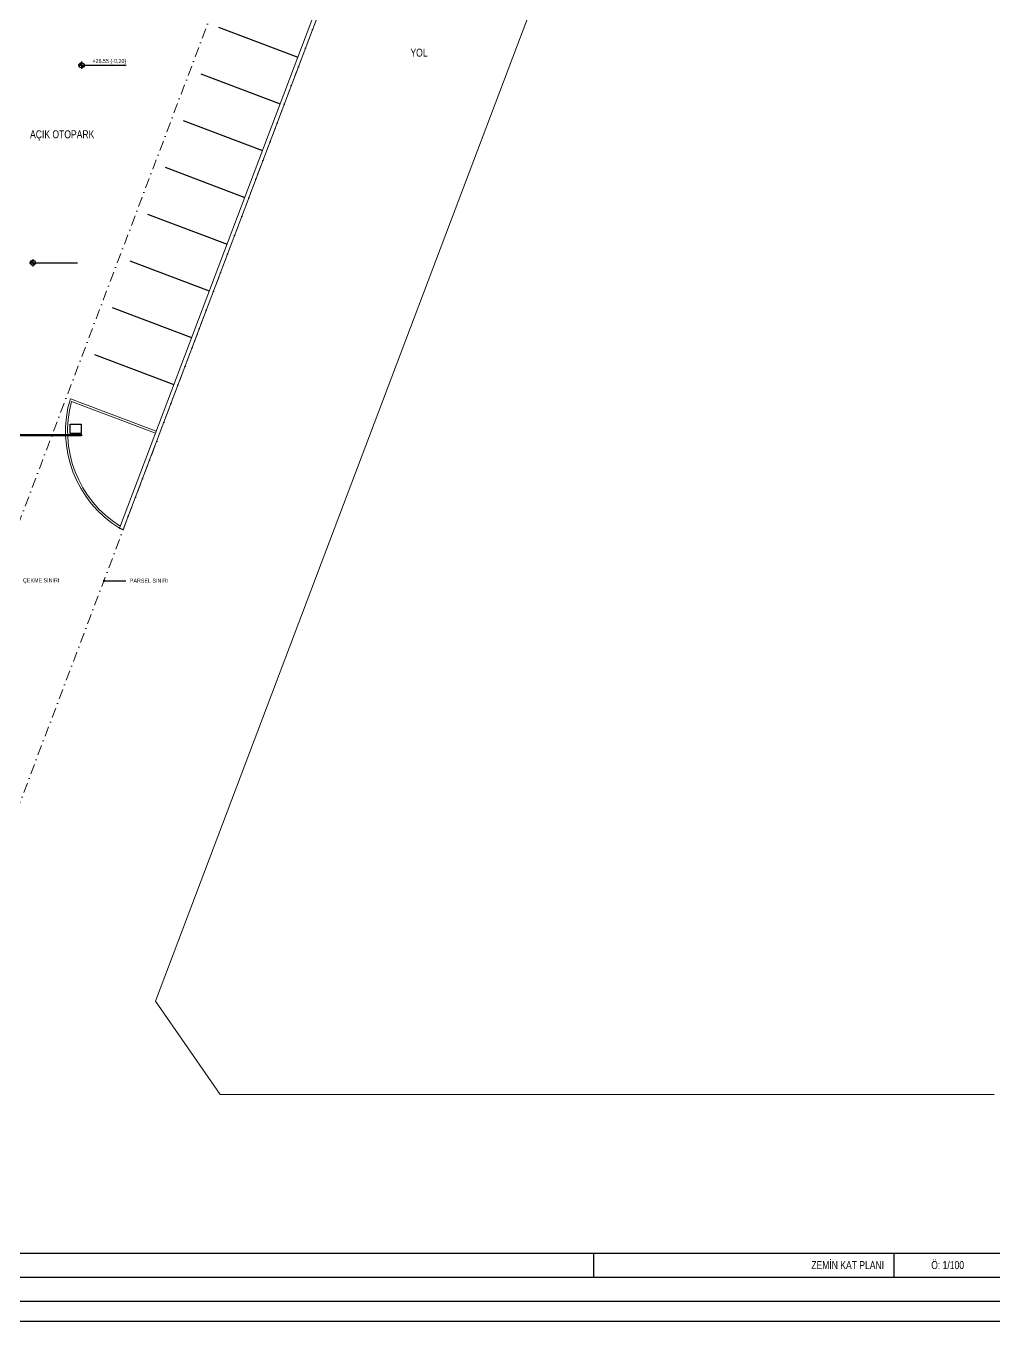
# Model space of a CAD drawing. Header units: centimetres. Extents: x 26569 to 160723, y -3143 to 14565.
# Drawn here: x 71242 to 76081, y -3143 to 3333 of the extents above; entities that cross this region are included whole.
import ezdxf
from ezdxf import colors
from ezdxf.entities.mleader import LeaderData, LeaderLine
from ezdxf.math import Vec2, Vec3

# ---------------------------------------------------------------- set-up
doc = ezdxf.new("R2010")
doc.units = ezdxf.units.CM
doc.header["$LTSCALE"] = 100
doc.linetypes.add('DASHDOT', pattern=[1, 0.5, -0.25, 0, -0.25])
for name, color, linetype in [('A-ANNO-DIMS', 187, 'Continuous'), ('A-ANNO-NOTE', 1, 'Continuous'), ('A-ANNO-TEXT', 50, 'Continuous'), ('A-ANNO-TTBL', 157, 'Continuous'), ('A-ELEV-01', 255, 'Continuous'), ('L-SITE', 1, 'DASHDOT'), ('L-SITE-CURB', 33, 'Continuous')]:
    doc.layers.add(name, color=color, linetype=linetype)
doc.styles.add('Fields_100', font='act_simplex.shx', dxfattribs={"width": 0.8, "height": 20})
doc.styles.add('Fields_200', font='act_simplex.shx', dxfattribs={"width": 0.8, "height": 40})

# ---------------------------------------------------------------- blocks, each defined once
blk = doc.blocks.new('_Dot')
at = {"color": 0, "linetype": 'ByBlock', "lineweight": -2}
blk.add_line((-0.5, 0), (-1, 0), dxfattribs=at)
at = {"color": 0, "linetype": 'ByBlock', "const_width": 0.5}
blk.add_lwpolyline([(-0.25, 0, 1), (0.25, 0, 1)], format="xyb", close=True, dxfattribs=at)

msp = doc.modelspace()

# ---------------------------------------------------------------- hatches: boundary and pattern name
at = {"layer": 'A-ANNO-DIMS'}
h = msp.add_hatch(color=256, dxfattribs=at)
h.paths.add_polyline_path([(71519.97, 3149.56, 0.4142136), (71506.97, 3136.56), (71519.97, 3136.56)])
h.paths.add_polyline_path([(71532.97, 3136.56), (71519.97, 3136.56), (71519.97, 3123.56, 0.4142136)])
h = msp.add_hatch(color=256, dxfattribs=at)
h.paths.add_polyline_path([(71276.7, 2161.64, 0.4142136), (71263.7, 2148.64), (71276.7, 2148.64)])
h.paths.add_polyline_path([(71289.7, 2148.64), (71276.7, 2148.64), (71276.7, 2135.64, 0.4142136)])

# ---------------------------------------------------------------- linework, layer by layer
for p, q in [((71501.97, 3136.56), (71742.97, 3136.56)), ((71519.97, 3154.56), (71519.97, 3118.56)), ((71258.7, 2148.64), (71499.7, 2148.64)), ((71276.7, 2166.64), (71276.7, 2130.64))]:
    msp.add_line(p, q, dxfattribs=at)
for centre in [(71519.97, 3136.56), (71276.7, 2148.64)]:
    msp.add_circle(centre, 13, dxfattribs=at)
at = {"layer": 'A-ANNO-NOTE', "color": 251, "true_color": 0x636466}
for p, q in [((72203.83, 3327.32), (72600.75, 3177.14)), ((72115.36, 3093.49), (72512.28, 2943.32)), ((72026.89, 2859.67), (72423.81, 2709.49)), ((71938.43, 2625.85), (72335.34, 2475.67)), ((71849.96, 2392.02), (72246.87, 2241.85)), ((71761.49, 2158.2), (72158.4, 2008.03)), ((71673.02, 1924.38), (72069.93, 1774.2)), ((71584.55, 1690.55), (71981.47, 1540.38))]:
    msp.add_line(p, q, dxfattribs=at)
at = {"layer": 'A-ANNO-TTBL'}
for points in [[(157421.04, -3142.83), (157421.04, 9557.17), (26568.76, 9557.19), (26568.76, -3142.81)], [(157321.04, -3042.83), (157321.04, 9457.17), (26668.76, 9457.19), (26668.76, -3042.81)]]:
    msp.add_lwpolyline(points, close=True, dxfattribs=at)
for points in [[(48081.01, -2802.87), (153081.03, -2802.87)], [(74081.02, -2922.85), (74081.02, -2802.87)], [(75581.02, -2922.85), (75581.02, -2802.87)], [(48081.01, -2922.85), (153081.03, -2922.85)]]:
    msp.add_lwpolyline(points, dxfattribs=at)
at = {"layer": 'A-ELEV-01'}
for p, q in [((71462.03, 1341.03), (71517.51, 1341.03)), ((71462.03, 1295.02), (71462.03, 1341.03)), ((71517.51, 1341.03), (71517.51, 1295.02)), ((70875.31, 1290.33), (71518.74, 1290.33)), ((71518.74, 1283.85), (70875.31, 1283.85)), ((71517.51, 1295.02), (71462.03, 1295.02)), ((71518.74, 1290.33), (71518.74, 1283.85))]:
    msp.add_line(p, q, dxfattribs=at)
at = {"layer": 'L-SITE', "lineweight": 0}
for points in [[(50637.42, 7808.39), (69330.51, 7827.01), (71796.9, 7806.99), (73865.88, 7790.19), (74188.77, 7317.84), (70833.35, -1550.65), (70134.13, -2030.02), (69340.7, -2023.24), (49759.05, -2042.85), (50118.28, 7307.63)], [(70687.99, -521.89), (50317.07, -542.29), (50610.19, 7087.42), (50839.48, 7308.59), (69328.73, 7327.01), (71792.84, 7307.01), (73600.55, 7292.33), (73628.86, 7250.92)]]:
    msp.add_lwpolyline(points, close=True, dxfattribs=at)
at = {"layer": 'L-SITE-CURB', "lineweight": 0}
for p, q in [((75251.65, 7342.47), (71889.99, -1542.43)), ((73358.05, 5178.74), (71709.73, 822.16)), ((73376.76, 5171.67), (71728.43, 815.08)), ((71463.69, 1468.98), (71893, 1306.55)), ((71470.28, 1455.8), (71889.46, 1297.2)), ((71889.99, -1542.43), (72213.05, -2010.08)), ((72213.05, -2010.08), (76081.02, -2010.08))]:
    msp.add_line(p, q, dxfattribs=at)
at = {"layer": 'L-SITE-CURB'}
msp.add_line((71709.73, 822.16), (71728.43, 815.08), dxfattribs=at)
at = {"layer": 'L-SITE-CURB', "lineweight": 0}
for radius, start, end in [(567.71, 163.271868, 238.378351), (557.71, 164.374293, 238.1805)]:
    msp.add_arc((72007.38, 1305.58), radius, start, end, dxfattribs=at)

# ---------------------------------------------------------------- texts
at = {"layer": 'A-ANNO-TEXT', "style": 'Fields_200', "width": 0.8}
for s, p in [('YOL', (73163.66, 3179.14)), ('AÇIK OTOPARK', (71262.39, 2771.04))]:
    msp.add_text(s, height=40, dxfattribs=at).set_placement(p)
at = {"layer": 'A-ANNO-TEXT'}
for s, width, gutter_width, insert, char_height, attachment_point, style in [('+26.55 (-0.20)', 436.6649, 100, (71742.97, 3141.56), 20, 9, 'Fields_100'), ('ZEMİN KAT PLANI', 916.0495, 12.5, (75531.02, -2862.86), 40, 6, 'Fields_200'), ('Ö: 1/100', 416.0558, 12.5, (75931.02, -2862.87), 40, 6, 'Fields_200')]:
    msp.add_mtext_dynamic_manual_height_columns(s, width=width, gutter_width=gutter_width, heights=[0], dxfattribs=dict(at, insert=insert, char_height=char_height, attachment_point=attachment_point, style=style))

# ---------------------------------------------------------------- leaders
at = {"layer": 'A-ANNO-DIMS'}
ml = msp.add_multileader_mtext('Standard', dxfattribs=at)
ml.set_content('ÇEKME SINIRI', color=50, style='Fields_100')
ml.set_leader_properties(color=256)
ml.set_arrow_properties(name='DOT')
ml.build(insert=Vec2(0, 0))
ml.multileader.update_dxf_attribs({"dogleg_length": 10, "arrow_head_size": 12})
ctx = ml.context
ctx.base_point, ctx.char_height, ctx.arrow_head_size, ctx.landing_gap_size, ctx.plane_origin = Vec3(71207.34, 559), 20, 12, 20, Vec3(97651.97, 742.68)
notes = []
notes.append((ctx, [(0, (1, 1, 0), (71197.34, 559), (1, 0), 10, [(0, [(71099.14, 559)], 0, [])])]))
ctx.mtext.insert, ctx.mtext.flow_direction = Vec3(71227.34, 570.91), 5
ml = msp.add_multileader_mtext('Standard', dxfattribs=at)
ml.set_content('PARSEL SINIRI', color=50, style='Fields_100')
ml.set_leader_properties(color=256)
ml.set_arrow_properties(name='DOT')
ml.build(insert=Vec2(0, 0))
ml.multileader.update_dxf_attribs({"dogleg_length": 10, "arrow_head_size": 12})
ctx = ml.context
ctx.base_point, ctx.char_height, ctx.arrow_head_size, ctx.landing_gap_size, ctx.plane_origin = Vec3(71741.14, 559), 20, 12, 20, Vec3(98185.77, 742.68)
notes.append((ctx, [(0, (1, 1, 0), (71731.14, 559), (1, 0), 10, [(0, [(71632.95, 559)], 0, [])])]))
ctx.mtext.insert, ctx.mtext.flow_direction = Vec3(71761.14, 569), 5
for ctx, leaders in notes:
    for number, flags, end, landing, length, lines in leaders:
        leader = LeaderData()
        leader.index, (leader.has_last_leader_line, leader.has_dogleg_vector, leader.attachment_direction) = number, flags
        leader.last_leader_point, leader.dogleg_vector, leader.dogleg_length = Vec3(end), Vec3(landing), length
        for number, points, colour, breaks in lines:
            line = LeaderLine()
            line.index, line.vertices, line.color, line.breaks = number, Vec3.list(points), colors.encode_raw_color(colour), breaks
            leader.lines.append(line)
        ctx.leaders.append(leader)

doc.saveas('drawing.dxf')
